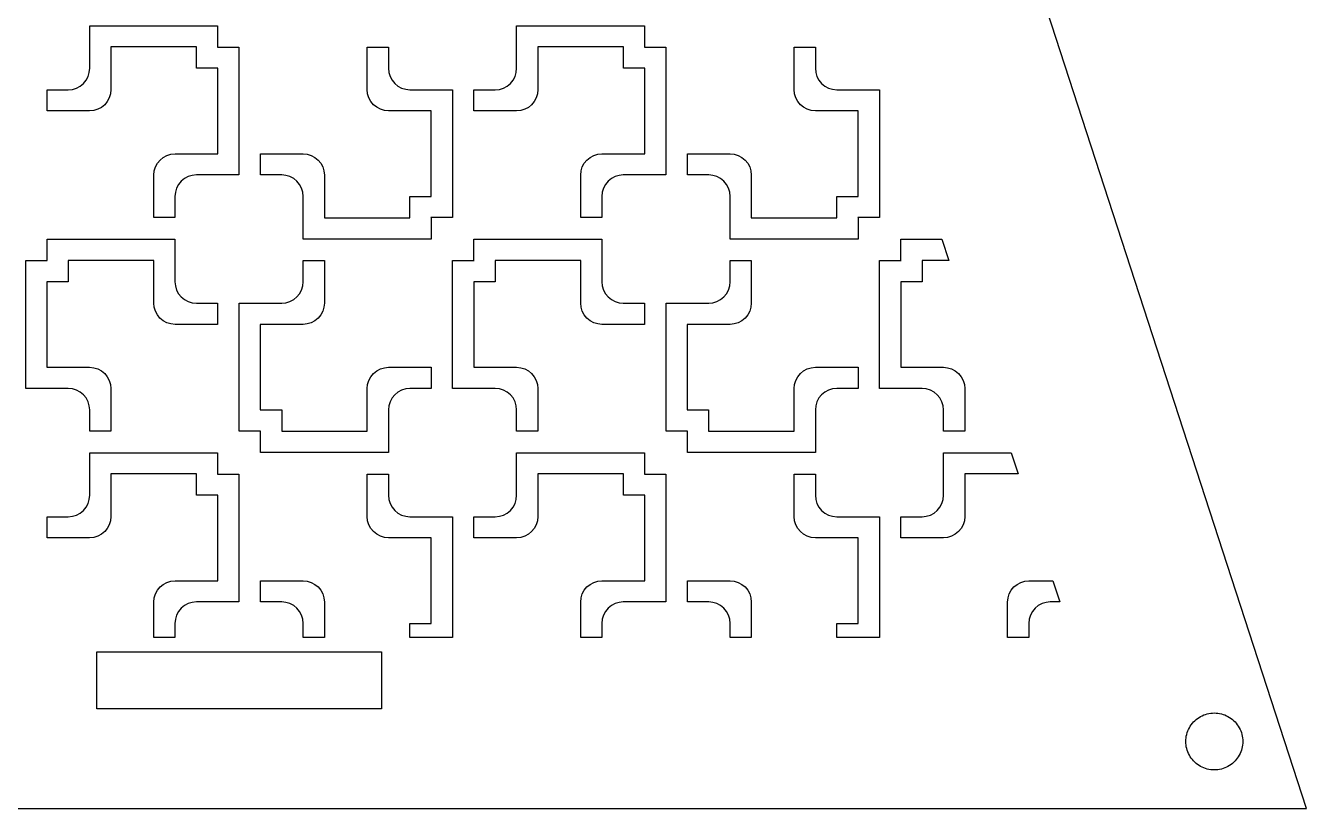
# Model space of a CAD drawing. Header units: metres. Extents: x -75 to 75, y 0 to 231.
# Drawn here: x -15 to 75, y 0 to 55 of the extents above; entities that cross this region are included whole.
import ezdxf

# ---------------------------------------------------------------- set-up
doc = ezdxf.new("R2010")
doc.units = ezdxf.units.M

msp = doc.modelspace()

# ---------------------------------------------------------------- linework, layer by layer
for p, q in [((75, 0), (0, 230.826)), ((-10.4938, 51.9994), (-10.4938, 54.9936)), ((-10.4938, 54.9936), (-1.5065, 54.9936)), ((-1.5065, 54.9936), (-1.5065, 53.5022)), ((19.5062, 51.9994), (19.5062, 54.9936)), ((19.5062, 54.9936), (28.4935, 54.9936)), ((28.4935, 54.9936), (28.4935, 53.5022)), ((-2.99377, 53.5068), (-9.0065, 53.5068)), ((-9.0065, 53.5068), (-9.0065, 50.5002)), ((-2.99332, 52.0067), (-2.99377, 53.5068)), ((-1.5065, 53.5022), (-1.51474, 53.4935)), ((-1.51474, 53.4935), (-1.5065, 53.4935)), ((-1.5065, 53.4935), (-1.5065, 53.4853)), ((-1.5065, 53.4853), (-1.4978, 53.4935)), ((-1.4978, 53.4935), (-0.00641, 53.4935)), ((-0.00641, 53.4935), (-0.00641, 44.5062)), ((9.0065, 50.5011), (9.0065, 53.494)), ((9.0065, 53.494), (10.4938, 53.494)), ((10.4938, 53.494), (10.4938, 52.0003)), ((27.0062, 53.5068), (20.9935, 53.5068)), ((20.9935, 53.5068), (20.9935, 50.5002)), ((27.0067, 52.0067), (27.0062, 53.5068)), ((28.4935, 53.5022), (28.4853, 53.4935)), ((28.4853, 53.4935), (28.4935, 53.4935)), ((28.4935, 53.4935), (28.4935, 53.4853)), ((28.4935, 53.4853), (28.5022, 53.4935)), ((28.5022, 53.4935), (29.9936, 53.4935)), ((29.9936, 53.4935), (29.9936, 44.5062)), ((39.0065, 50.5011), (39.0065, 53.494)), ((39.0065, 53.494), (40.4938, 53.494)), ((40.4938, 53.494), (40.4938, 52.0003)), ((-10.7483, 51.163), (-10.6091, 51.4235)), ((-10.6091, 51.4235), (-10.5235, 51.7068)), ((-10.5235, 51.7068), (-10.4938, 51.9994)), ((-1.49323, 52.0062), (-2.99332, 52.0067)), ((-1.49323, 45.9944), (-1.49323, 52.0062)), ((10.4938, 52.0003), (10.5226, 51.7068)), ((10.5226, 51.7068), (10.6091, 51.4235)), ((10.6091, 51.4235), (10.7483, 51.163)), ((19.2517, 51.163), (19.3909, 51.4235)), ((19.3909, 51.4235), (19.4765, 51.7068)), ((19.4765, 51.7068), (19.5062, 51.9994)), ((28.5068, 52.0062), (27.0067, 52.0067)), ((28.5068, 45.9944), (28.5068, 52.0062)), ((40.4938, 52.0003), (40.5226, 51.7068)), ((40.5226, 51.7068), (40.6091, 51.4235)), ((40.6091, 51.4235), (40.7483, 51.163)), ((-13.494, 49.0065), (-13.494, 50.4938)), ((-13.494, 50.4938), (-12.0003, 50.4938)), ((-12.0003, 50.4938), (-11.7068, 50.5226)), ((-11.7068, 50.5226), (-11.4235, 50.6091)), ((-11.4235, 50.6091), (-11.163, 50.7483)), ((-11.163, 50.7483), (-10.9351, 50.9351)), ((-10.9351, 50.9351), (-10.7483, 51.163)), ((-9.0065, 50.5002), (-9.03534, 50.2077)), ((9.03534, 50.2086), (9.0065, 50.5011)), ((10.7483, 51.163), (10.9351, 50.9351)), ((10.9351, 50.9351), (11.163, 50.7483)), ((11.163, 50.7483), (11.4235, 50.6091)), ((11.4235, 50.6091), (11.7068, 50.5235)), ((11.7068, 50.5235), (11.9994, 50.4938)), ((11.9994, 50.4938), (14.9936, 50.4938)), ((14.9936, 50.4938), (14.9936, 41.5065)), ((16.506, 49.0065), (16.506, 50.4938)), ((16.506, 50.4938), (17.9997, 50.4938)), ((17.9997, 50.4938), (18.2932, 50.5226)), ((18.2932, 50.5226), (18.5765, 50.6091)), ((18.5765, 50.6091), (18.837, 50.7483)), ((18.837, 50.7483), (19.0649, 50.9351)), ((19.0649, 50.9351), (19.2517, 51.163)), ((20.9935, 50.5002), (20.9647, 50.2077)), ((39.0353, 50.2086), (39.0065, 50.5011)), ((40.7483, 51.163), (40.9351, 50.9351)), ((40.9351, 50.9351), (41.163, 50.7483)), ((41.163, 50.7483), (41.4235, 50.6091)), ((41.4235, 50.6091), (41.7068, 50.5235)), ((41.7068, 50.5235), (41.9994, 50.4938)), ((41.9994, 50.4938), (44.9936, 50.4938)), ((44.9936, 50.4938), (44.9936, 41.5065)), ((-9.25873, 49.6698), (-9.44412, 49.4432)), ((-9.12003, 49.9289), (-9.25873, 49.6698)), ((-9.03534, 50.2077), (-9.12003, 49.9289)), ((9.12003, 49.9289), (9.03534, 50.2086)), ((9.25781, 49.6707), (9.12003, 49.9289)), ((9.44321, 49.4441), (9.25781, 49.6707)), ((20.7413, 49.6698), (20.5559, 49.4432)), ((20.88, 49.9289), (20.7413, 49.6698)), ((20.9647, 50.2077), (20.88, 49.9289)), ((39.12, 49.9289), (39.0353, 50.2086)), ((39.2578, 49.6707), (39.12, 49.9289)), ((39.4432, 49.4441), (39.2578, 49.6707)), ((-10.5011, 49.0065), (-13.494, 49.0065)), ((-10.2086, 49.0353), (-10.5011, 49.0065)), ((-9.92889, 49.12), (-10.2086, 49.0353)), ((-9.67026, 49.2583), (-9.92889, 49.12)), ((-9.44412, 49.4432), (-9.67026, 49.2583)), ((9.6698, 49.2587), (9.44321, 49.4441)), ((9.92889, 49.12), (9.6698, 49.2587)), ((10.2077, 49.0353), (9.92889, 49.12)), ((10.5002, 49.0065), (10.2077, 49.0353)), ((13.5068, 49.0065), (10.5002, 49.0065)), ((13.5068, 42.9938), (13.5068, 49.0065)), ((19.4989, 49.0065), (16.506, 49.0065)), ((19.7914, 49.0353), (19.4989, 49.0065)), ((20.0711, 49.12), (19.7914, 49.0353)), ((20.3297, 49.2583), (20.0711, 49.12)), ((20.5559, 49.4432), (20.3297, 49.2583)), ((39.6698, 49.2587), (39.4432, 49.4441)), ((39.9289, 49.12), (39.6698, 49.2587)), ((40.2077, 49.0353), (39.9289, 49.12)), ((40.5002, 49.0065), (40.2077, 49.0353)), ((43.5068, 49.0065), (40.5002, 49.0065)), ((43.5068, 42.9938), (43.5068, 49.0065)), ((-5.07111, 45.88), (-4.79141, 45.9647)), ((-4.79141, 45.9647), (-4.4989, 45.9935)), ((-4.4989, 45.9935), (-1.49323, 45.9944)), ((1.50604, 44.5062), (1.50604, 45.9935)), ((1.50604, 45.9935), (4.49982, 45.9935)), ((4.49982, 45.9935), (4.79233, 45.9647)), ((4.79233, 45.9647), (5.07111, 45.88)), ((24.9289, 45.88), (25.2086, 45.9647)), ((25.2086, 45.9647), (25.5011, 45.9935)), ((25.5011, 45.9935), (28.5068, 45.9944)), ((31.506, 44.5062), (31.506, 45.9935)), ((31.506, 45.9935), (34.4998, 45.9935)), ((34.4998, 45.9935), (34.7923, 45.9647)), ((34.7923, 45.9647), (35.0711, 45.88)), ((-5.96466, 44.7923), (-5.87997, 45.0711)), ((-5.87997, 45.0711), (-5.74173, 45.3297)), ((-5.74173, 45.3297), (-5.55634, 45.5563)), ((-5.55634, 45.5563), (-5.32974, 45.7417)), ((-5.32974, 45.7417), (-5.07111, 45.88)), ((5.07111, 45.88), (5.3302, 45.7413)), ((5.3302, 45.7413), (5.55679, 45.5559)), ((5.55679, 45.5559), (5.74219, 45.3293)), ((5.74219, 45.3293), (5.87997, 45.0711)), ((5.87997, 45.0711), (5.96466, 44.7914)), ((24.0353, 44.7923), (24.12, 45.0711)), ((24.12, 45.0711), (24.2583, 45.3297)), ((24.2583, 45.3297), (24.4437, 45.5563)), ((24.4437, 45.5563), (24.6703, 45.7417)), ((24.6703, 45.7417), (24.9289, 45.88)), ((35.0711, 45.88), (35.3302, 45.7413)), ((35.3302, 45.7413), (35.5568, 45.5559)), ((35.5568, 45.5559), (35.7422, 45.3293)), ((35.7422, 45.3293), (35.88, 45.0711)), ((35.88, 45.0711), (35.9647, 44.7914)), ((-5.9935, 44.4998), (-5.96466, 44.7923)), ((-5.9935, 41.506), (-5.9935, 44.4998)), ((-3.83698, 44.2517), (-4.06494, 44.0649)), ((-3.57651, 44.3909), (-3.83698, 44.2517)), ((-3.29315, 44.4774), (-3.57651, 44.3909)), ((-2.99973, 44.5062), (-3.29315, 44.4774)), ((-0.00641, 44.5062), (-2.99973, 44.5062)), ((3.00064, 44.5062), (1.50604, 44.5062)), ((3.29315, 44.4765), (3.00064, 44.5062)), ((3.57651, 44.3909), (3.29315, 44.4765)), ((3.83698, 44.2517), (3.57651, 44.3909)), ((4.06494, 44.0649), (3.83698, 44.2517)), ((5.96466, 44.7914), (5.9935, 44.4989)), ((5.9935, 44.4989), (5.99442, 41.4932)), ((24.0065, 44.4998), (24.0353, 44.7923)), ((24.0065, 41.506), (24.0065, 44.4998)), ((26.163, 44.2517), (25.9351, 44.0649)), ((26.4235, 44.3909), (26.163, 44.2517)), ((26.7068, 44.4774), (26.4235, 44.3909)), ((27.0003, 44.5062), (26.7068, 44.4774)), ((29.9936, 44.5062), (27.0003, 44.5062)), ((33.0006, 44.5062), (31.506, 44.5062)), ((33.2932, 44.4765), (33.0006, 44.5062)), ((33.5765, 44.3909), (33.2932, 44.4765)), ((33.837, 44.2517), (33.5765, 44.3909)), ((34.0649, 44.0649), (33.837, 44.2517)), ((35.9647, 44.7914), (35.9935, 44.4989)), ((35.9935, 44.4989), (35.9944, 41.4932)), ((-4.47647, 43.2932), (-4.50623, 43.0006)), ((-4.39087, 43.5765), (-4.47647, 43.2932)), ((-4.25171, 43.837), (-4.39087, 43.5765)), ((-4.06494, 44.0649), (-4.25171, 43.837)), ((4.25171, 43.837), (4.06494, 44.0649)), ((4.39087, 43.5765), (4.25171, 43.837)), ((4.47739, 43.2932), (4.39087, 43.5765)), ((4.50623, 42.9997), (4.47739, 43.2932)), ((25.5235, 43.2932), (25.4938, 43.0006)), ((25.6091, 43.5765), (25.5235, 43.2932)), ((25.7483, 43.837), (25.6091, 43.5765)), ((25.9351, 44.0649), (25.7483, 43.837)), ((34.2517, 43.837), (34.0649, 44.0649)), ((34.3909, 43.5765), (34.2517, 43.837)), ((34.4774, 43.2932), (34.3909, 43.5765)), ((34.5062, 42.9997), (34.4774, 43.2932)), ((-4.50623, 43.0006), (-4.50623, 41.506)), ((4.50623, 40.0064), (4.50623, 42.9997)), ((12.0062, 41.4932), (12.0067, 42.9933)), ((12.0067, 42.9933), (13.5068, 42.9938)), ((25.4938, 43.0006), (25.4938, 41.506)), ((34.5062, 40.0064), (34.5062, 42.9997)), ((42.0062, 41.4932), (42.0067, 42.9933)), ((42.0067, 42.9933), (43.5068, 42.9938)), ((-4.50623, 41.506), (-5.9935, 41.506)), ((5.99442, 41.4932), (12.0062, 41.4932)), ((13.4935, 41.5065), (13.4853, 41.5065)), ((13.4853, 41.5065), (13.4935, 41.4978)), ((13.5022, 41.5065), (13.4935, 41.5147)), ((13.4935, 41.5147), (13.4935, 41.5065)), ((13.4935, 41.4978), (13.4935, 40.0064)), ((14.9936, 41.5065), (13.5022, 41.5065)), ((25.4938, 41.506), (24.0065, 41.506)), ((35.9944, 41.4932), (42.0062, 41.4932)), ((43.4935, 41.5065), (43.4853, 41.5065)), ((43.4853, 41.5065), (43.4935, 41.4978)), ((43.5022, 41.5065), (43.4935, 41.5147)), ((43.4935, 41.5147), (43.4935, 41.5065)), ((43.4935, 41.4978), (43.4935, 40.0064)), ((44.9936, 41.5065), (43.5022, 41.5065)), ((-13.4935, 38.5022), (-13.4935, 39.9936)), ((-13.4935, 39.9936), (-4.50623, 39.9936)), ((-4.50623, 39.9936), (-4.50623, 37.0003)), ((13.4935, 40.0064), (4.50623, 40.0064)), ((16.5065, 38.5022), (16.5065, 39.9936)), ((16.5065, 39.9936), (25.4938, 39.9936)), ((25.4938, 39.9936), (25.4938, 37.0003)), ((43.4935, 40.0064), (34.5062, 40.0064)), ((46.5065, 38.5022), (46.5065, 39.9936)), ((46.5065, 39.9936), (49.3877, 39.9936)), ((49.3877, 39.9936), (49.8708, 38.5068)), ((-14.9936, 29.5062), (-14.9936, 38.4935)), ((-14.9936, 38.4935), (-13.5022, 38.4935)), ((-13.5022, 38.4935), (-13.4935, 38.4853)), ((-13.4853, 38.4935), (-13.4935, 38.5022)), ((-13.4935, 38.4853), (-13.4935, 38.4935)), ((-13.4935, 38.4935), (-13.4853, 38.4935)), ((-12.0062, 38.5068), (-12.0067, 37.0067)), ((-5.99442, 38.5068), (-12.0062, 38.5068)), ((-5.9935, 35.5011), (-5.99442, 38.5068)), ((4.50623, 36.9994), (4.50623, 38.494)), ((4.50623, 38.494), (5.9935, 38.494)), ((5.9935, 38.494), (5.9935, 35.5002)), ((15.0064, 29.5062), (15.0064, 38.4935)), ((15.0064, 38.4935), (16.4978, 38.4935)), ((16.4978, 38.4935), (16.5065, 38.4853)), ((16.5147, 38.4935), (16.5065, 38.5022)), ((16.5065, 38.4853), (16.5065, 38.4935)), ((16.5065, 38.4935), (16.5147, 38.4935)), ((17.9938, 38.5068), (17.9933, 37.0067)), ((24.0056, 38.5068), (17.9938, 38.5068)), ((24.0065, 35.5011), (24.0056, 38.5068)), ((34.5062, 36.9994), (34.5062, 38.494)), ((34.5062, 38.494), (35.9935, 38.494)), ((35.9935, 38.494), (35.9935, 35.5002)), ((45.0064, 29.5062), (45.0064, 38.4935)), ((45.0064, 38.4935), (46.4978, 38.4935)), ((46.4978, 38.4935), (46.5065, 38.4853)), ((46.5147, 38.4935), (46.5065, 38.5022)), ((46.5065, 38.4853), (46.5065, 38.4935)), ((46.5065, 38.4935), (46.5147, 38.4935)), ((47.9938, 38.5068), (47.9933, 37.0067)), ((49.8708, 38.5068), (47.9938, 38.5068)), ((-12.0067, 37.0067), (-13.5068, 37.0062)), ((-13.5068, 37.0062), (-13.5068, 30.9935)), ((-4.50623, 37.0003), (-4.47739, 36.7068)), ((4.47647, 36.7068), (4.50623, 36.9994)), ((17.9933, 37.0067), (16.4932, 37.0062)), ((16.4932, 37.0062), (16.4932, 30.9935)), ((25.4938, 37.0003), (25.5226, 36.7068)), ((34.4765, 36.7068), (34.5062, 36.9994)), ((47.9933, 37.0067), (46.4932, 37.0062)), ((46.4932, 37.0062), (46.4932, 30.9935)), ((-4.47739, 36.7068), (-4.39087, 36.4235)), ((-4.39087, 36.4235), (-4.25171, 36.163)), ((-4.25171, 36.163), (-4.06494, 35.9351)), ((4.06494, 35.9351), (4.25171, 36.163)), ((4.25171, 36.163), (4.39087, 36.4235)), ((4.39087, 36.4235), (4.47647, 36.7068)), ((25.5226, 36.7068), (25.6091, 36.4235)), ((25.6091, 36.4235), (25.7483, 36.163)), ((25.7483, 36.163), (25.9351, 35.9351)), ((34.0649, 35.9351), (34.2517, 36.163)), ((34.2517, 36.163), (34.3909, 36.4235)), ((34.3909, 36.4235), (34.4765, 36.7068)), ((-5.96466, 35.2086), (-5.9935, 35.5011)), ((-5.87997, 34.9289), (-5.96466, 35.2086)), ((-4.06494, 35.9351), (-3.83698, 35.7483)), ((-3.83698, 35.7483), (-3.57651, 35.6091)), ((-3.57651, 35.6091), (-3.29315, 35.5235)), ((-3.29315, 35.5235), (-3.00064, 35.4938)), ((-3.00064, 35.4938), (-1.50604, 35.4938)), ((-1.50604, 35.4938), (-1.50604, 34.0065)), ((0.00641, 26.5065), (0.00641, 35.4938)), ((0.00641, 35.4938), (2.99973, 35.4938)), ((2.99973, 35.4938), (3.29315, 35.5226)), ((3.29315, 35.5226), (3.57651, 35.6091)), ((3.57651, 35.6091), (3.83698, 35.7483)), ((3.83698, 35.7483), (4.06494, 35.9351)), ((5.96466, 35.2077), (5.87997, 34.9289)), ((5.9935, 35.5002), (5.96466, 35.2077)), ((24.0353, 35.2086), (24.0065, 35.5011)), ((24.12, 34.9289), (24.0353, 35.2086)), ((25.9351, 35.9351), (26.163, 35.7483)), ((26.163, 35.7483), (26.4235, 35.6091)), ((26.4235, 35.6091), (26.7068, 35.5235)), ((26.7068, 35.5235), (26.9994, 35.4938)), ((26.9994, 35.4938), (28.494, 35.4938)), ((28.494, 35.4938), (28.494, 34.0065)), ((30.0064, 26.5065), (30.0064, 35.4938)), ((30.0064, 35.4938), (32.9997, 35.4938)), ((32.9997, 35.4938), (33.2932, 35.5226)), ((33.2932, 35.5226), (33.5765, 35.6091)), ((33.5765, 35.6091), (33.837, 35.7483)), ((33.837, 35.7483), (34.0649, 35.9351)), ((35.9647, 35.2077), (35.88, 34.9289)), ((35.9935, 35.5002), (35.9647, 35.2077)), ((-5.74219, 34.6707), (-5.87997, 34.9289)), ((-5.55679, 34.4441), (-5.74219, 34.6707)), ((-5.3302, 34.2587), (-5.55679, 34.4441)), ((-5.07111, 34.12), (-5.3302, 34.2587)), ((5.32974, 34.2583), (5.07111, 34.12)), ((5.55588, 34.4432), (5.32974, 34.2583)), ((5.74127, 34.6698), (5.55588, 34.4432)), ((5.87997, 34.9289), (5.74127, 34.6698)), ((24.2578, 34.6707), (24.12, 34.9289)), ((24.4432, 34.4441), (24.2578, 34.6707)), ((24.6698, 34.2587), (24.4432, 34.4441)), ((24.9289, 34.12), (24.6698, 34.2587)), ((35.3297, 34.2583), (35.0711, 34.12)), ((35.5559, 34.4432), (35.3297, 34.2583)), ((35.7413, 34.6698), (35.5559, 34.4432)), ((35.88, 34.9289), (35.7413, 34.6698)), ((-4.79233, 34.0353), (-5.07111, 34.12)), ((-4.49982, 34.0065), (-4.79233, 34.0353)), ((-1.50604, 34.0065), (-4.49982, 34.0065)), ((4.4989, 34.0065), (1.49323, 34.0056)), ((1.49323, 34.0056), (1.49323, 27.9938)), ((4.79141, 34.0353), (4.4989, 34.0065)), ((5.07111, 34.12), (4.79141, 34.0353)), ((25.2077, 34.0353), (24.9289, 34.12)), ((25.5002, 34.0065), (25.2077, 34.0353)), ((28.494, 34.0065), (25.5002, 34.0065)), ((34.4989, 34.0065), (31.4932, 34.0056)), ((31.4932, 34.0056), (31.4932, 27.9938)), ((34.7914, 34.0353), (34.4989, 34.0065)), ((35.0711, 34.12), (34.7914, 34.0353)), ((-13.5068, 30.9935), (-10.5002, 30.9935)), ((-10.5002, 30.9935), (-10.2077, 30.9647)), ((-10.2077, 30.9647), (-9.92889, 30.88)), ((-9.92889, 30.88), (-9.6698, 30.7413)), ((-9.6698, 30.7413), (-9.44321, 30.5559)), ((9.44366, 30.5563), (9.67026, 30.7417)), ((9.67026, 30.7417), (9.92889, 30.88)), ((9.92889, 30.88), (10.2086, 30.9647)), ((10.2086, 30.9647), (10.5011, 30.9935)), ((10.5011, 30.9935), (13.494, 30.9935)), ((13.494, 30.9935), (13.494, 29.5062)), ((16.4932, 30.9935), (19.4998, 30.9935)), ((19.4998, 30.9935), (19.7923, 30.9647)), ((19.7923, 30.9647), (20.0711, 30.88)), ((20.0711, 30.88), (20.3302, 30.7413)), ((20.3302, 30.7413), (20.5568, 30.5559)), ((39.4437, 30.5563), (39.6703, 30.7417)), ((39.6703, 30.7417), (39.9289, 30.88)), ((39.9289, 30.88), (40.2086, 30.9647)), ((40.2086, 30.9647), (40.5011, 30.9935)), ((40.5011, 30.9935), (43.494, 30.9935)), ((43.494, 30.9935), (43.494, 29.5062)), ((46.4932, 30.9935), (49.4998, 30.9935)), ((49.4998, 30.9935), (49.7923, 30.9647)), ((49.7923, 30.9647), (50.0711, 30.88)), ((50.0711, 30.88), (50.3302, 30.7413)), ((50.3302, 30.7413), (50.5568, 30.5559)), ((-9.44321, 30.5559), (-9.25781, 30.3293)), ((-9.25781, 30.3293), (-9.12003, 30.0711)), ((-9.12003, 30.0711), (-9.03534, 29.7914)), ((-9.03534, 29.7914), (-9.0065, 29.4989)), ((9.0065, 29.4998), (9.03534, 29.7923)), ((9.03534, 29.7923), (9.12003, 30.0711)), ((9.12003, 30.0711), (9.25827, 30.3297)), ((9.25827, 30.3297), (9.44366, 30.5563)), ((20.5568, 30.5559), (20.7422, 30.3293)), ((20.7422, 30.3293), (20.88, 30.0711)), ((20.88, 30.0711), (20.9647, 29.7914)), ((20.9647, 29.7914), (20.9935, 29.4989)), ((39.0065, 29.4998), (39.0353, 29.7923)), ((39.0353, 29.7923), (39.12, 30.0711)), ((39.12, 30.0711), (39.2583, 30.3297)), ((39.2583, 30.3297), (39.4437, 30.5563)), ((50.5568, 30.5559), (50.7422, 30.3293)), ((50.7422, 30.3293), (50.88, 30.0711)), ((50.88, 30.0711), (50.9647, 29.7914)), ((50.9647, 29.7914), (50.9935, 29.4989)), ((-11.9994, 29.5062), (-14.9936, 29.5062)), ((-11.7068, 29.4765), (-11.9994, 29.5062)), ((-11.4235, 29.3909), (-11.7068, 29.4765)), ((-11.163, 29.2517), (-11.4235, 29.3909)), ((-10.9351, 29.0649), (-11.163, 29.2517)), ((-10.7483, 28.837), (-10.9351, 29.0649)), ((-10.6091, 28.5765), (-10.7483, 28.837)), ((-9.0065, 29.4989), (-9.0065, 26.506)), ((9.0065, 26.4932), (9.0065, 29.4998)), ((10.7483, 28.837), (10.6091, 28.5765)), ((10.9351, 29.0649), (10.7483, 28.837)), ((11.163, 29.2517), (10.9351, 29.0649)), ((11.4235, 29.3909), (11.163, 29.2517)), ((11.7068, 29.4774), (11.4235, 29.3909)), ((12.0003, 29.5062), (11.7068, 29.4774)), ((13.494, 29.5062), (12.0003, 29.5062)), ((18.0006, 29.5062), (15.0064, 29.5062)), ((18.2932, 29.4765), (18.0006, 29.5062)), ((18.5765, 29.3909), (18.2932, 29.4765)), ((18.837, 29.2517), (18.5765, 29.3909)), ((19.0649, 29.0649), (18.837, 29.2517)), ((19.2517, 28.837), (19.0649, 29.0649)), ((19.3909, 28.5765), (19.2517, 28.837)), ((20.9935, 29.4989), (20.9935, 26.506)), ((39.0065, 26.4932), (39.0065, 29.4998)), ((40.7483, 28.837), (40.6091, 28.5765)), ((40.9351, 29.0649), (40.7483, 28.837)), ((41.163, 29.2517), (40.9351, 29.0649)), ((41.4235, 29.3909), (41.163, 29.2517)), ((41.7068, 29.4774), (41.4235, 29.3909)), ((42.0003, 29.5062), (41.7068, 29.4774)), ((43.494, 29.5062), (42.0003, 29.5062)), ((48.0006, 29.5062), (45.0064, 29.5062)), ((48.2932, 29.4765), (48.0006, 29.5062)), ((48.5765, 29.3909), (48.2932, 29.4765)), ((48.837, 29.2517), (48.5765, 29.3909)), ((49.0649, 29.0649), (48.837, 29.2517)), ((49.2517, 28.837), (49.0649, 29.0649)), ((49.3909, 28.5765), (49.2517, 28.837)), ((50.9935, 29.4989), (50.9935, 26.506)), ((-10.5226, 28.2932), (-10.6091, 28.5765)), ((-10.4938, 27.9997), (-10.5226, 28.2932)), ((-10.4938, 26.506), (-10.4938, 27.9997)), ((1.49323, 27.9938), (2.99332, 27.9933)), ((2.99332, 27.9933), (2.99377, 26.4932)), ((10.5235, 28.2932), (10.4938, 28.0006)), ((10.4938, 28.0006), (10.4938, 25.0064)), ((10.6091, 28.5765), (10.5235, 28.2932)), ((19.4774, 28.2932), (19.3909, 28.5765)), ((19.5062, 27.9997), (19.4774, 28.2932)), ((19.5062, 26.506), (19.5062, 27.9997)), ((31.4932, 27.9938), (32.9933, 27.9933)), ((32.9933, 27.9933), (32.9938, 26.4932)), ((40.5235, 28.2932), (40.4938, 28.0006)), ((40.4938, 28.0006), (40.4938, 25.0064)), ((40.6091, 28.5765), (40.5235, 28.2932)), ((49.4774, 28.2932), (49.3909, 28.5765)), ((49.5062, 27.9997), (49.4774, 28.2932)), ((49.5062, 26.506), (49.5062, 27.9997)), ((-9.0065, 26.506), (-10.4938, 26.506)), ((1.4978, 26.5065), (0.00641, 26.5065)), ((1.5065, 26.5147), (1.4978, 26.5065)), ((1.5065, 26.5065), (1.5065, 26.5147)), ((1.5065, 26.4978), (1.51474, 26.5065)), ((1.51474, 26.5065), (1.5065, 26.5065)), ((1.5065, 25.0064), (1.5065, 26.4978)), ((2.99377, 26.4932), (9.0065, 26.4932)), ((20.9935, 26.506), (19.5062, 26.506)), ((31.4978, 26.5065), (30.0064, 26.5065)), ((31.5065, 26.5147), (31.4978, 26.5065)), ((31.5065, 26.5065), (31.5065, 26.5147)), ((31.5065, 26.4978), (31.5147, 26.5065)), ((31.5147, 26.5065), (31.5065, 26.5065)), ((31.5065, 25.0064), (31.5065, 26.4978)), ((32.9938, 26.4932), (39.0065, 26.4932)), ((50.9935, 26.506), (49.5062, 26.506)), ((-10.4938, 21.9994), (-10.4938, 24.9936)), ((-10.4938, 24.9936), (-1.5065, 24.9936)), ((-1.5065, 24.9936), (-1.5065, 23.5022)), ((10.4938, 25.0064), (1.5065, 25.0064)), ((19.5062, 21.9994), (19.5062, 24.9936)), ((19.5062, 24.9936), (28.4935, 24.9936)), ((28.4935, 24.9936), (28.4935, 23.5022)), ((40.4938, 25.0064), (31.5065, 25.0064)), ((49.5062, 21.9994), (49.5062, 24.9936)), ((49.5062, 24.9936), (54.2615, 24.9936)), ((54.2615, 24.9936), (54.7446, 23.5068)), ((-2.99377, 23.5068), (-9.0065, 23.5068)), ((-9.0065, 23.5068), (-9.0065, 20.5002)), ((-2.99332, 22.0067), (-2.99377, 23.5068)), ((-1.5065, 23.5022), (-1.51474, 23.4935)), ((-1.51474, 23.4935), (-1.5065, 23.4935)), ((-1.5065, 23.4935), (-1.5065, 23.4853)), ((-1.5065, 23.4853), (-1.4978, 23.4935)), ((-1.4978, 23.4935), (-0.00641, 23.4935)), ((-0.00641, 23.4935), (-0.00641, 14.5062)), ((9.0065, 20.5011), (9.0065, 23.494)), ((9.0065, 23.494), (10.4938, 23.494)), ((10.4938, 23.494), (10.4938, 22.0003)), ((27.0062, 23.5068), (20.9935, 23.5068)), ((20.9935, 23.5068), (20.9935, 20.5002)), ((27.0067, 22.0067), (27.0062, 23.5068)), ((28.4935, 23.5022), (28.4853, 23.4935)), ((28.4853, 23.4935), (28.4935, 23.4935)), ((28.4935, 23.4935), (28.4935, 23.4853)), ((28.4935, 23.4853), (28.5022, 23.4935)), ((28.5022, 23.4935), (29.9936, 23.4935)), ((29.9936, 23.4935), (29.9936, 14.5062)), ((39.0065, 20.5011), (39.0065, 23.494)), ((39.0065, 23.494), (40.4938, 23.494)), ((40.4938, 23.494), (40.4938, 22.0003)), ((54.7446, 23.5068), (50.9935, 23.5068)), ((50.9935, 23.5068), (50.9935, 20.5002)), ((-10.6091, 21.4235), (-10.5235, 21.7068)), ((-10.5235, 21.7068), (-10.4938, 21.9994)), ((-1.49323, 22.0062), (-2.99332, 22.0067)), ((-1.49323, 15.9944), (-1.49323, 22.0062)), ((10.4938, 22.0003), (10.5226, 21.7068)), ((10.5226, 21.7068), (10.6091, 21.4235)), ((19.3909, 21.4235), (19.4765, 21.7068)), ((19.4765, 21.7068), (19.5062, 21.9994)), ((28.5068, 22.0062), (27.0067, 22.0067)), ((28.5068, 15.9944), (28.5068, 22.0062)), ((40.4938, 22.0003), (40.5226, 21.7068)), ((40.5226, 21.7068), (40.6091, 21.4235)), ((49.3909, 21.4235), (49.4765, 21.7068)), ((49.4765, 21.7068), (49.5062, 21.9994)), ((-11.4235, 20.6091), (-11.163, 20.7483)), ((-11.163, 20.7483), (-10.9351, 20.9351)), ((-10.9351, 20.9351), (-10.7483, 21.163)), ((-10.7483, 21.163), (-10.6091, 21.4235)), ((10.6091, 21.4235), (10.7483, 21.163)), ((10.7483, 21.163), (10.9351, 20.9351)), ((10.9351, 20.9351), (11.163, 20.7483)), ((11.163, 20.7483), (11.4235, 20.6091)), ((18.5765, 20.6091), (18.837, 20.7483)), ((18.837, 20.7483), (19.0649, 20.9351)), ((19.0649, 20.9351), (19.2517, 21.163)), ((19.2517, 21.163), (19.3909, 21.4235)), ((40.6091, 21.4235), (40.7483, 21.163)), ((40.7483, 21.163), (40.9351, 20.9351)), ((40.9351, 20.9351), (41.163, 20.7483)), ((41.163, 20.7483), (41.4235, 20.6091)), ((48.5765, 20.6091), (48.837, 20.7483)), ((48.837, 20.7483), (49.0649, 20.9351)), ((49.0649, 20.9351), (49.2517, 21.163)), ((49.2517, 21.163), (49.3909, 21.4235)), ((-13.494, 19.0065), (-13.494, 20.4938)), ((-13.494, 20.4938), (-12.0003, 20.4938)), ((-12.0003, 20.4938), (-11.7068, 20.5226)), ((-11.7068, 20.5226), (-11.4235, 20.6091)), ((-9.12003, 19.9289), (-9.25873, 19.6698)), ((-9.03534, 20.2077), (-9.12003, 19.9289)), ((-9.0065, 20.5002), (-9.03534, 20.2077)), ((9.03534, 20.2086), (9.0065, 20.5011)), ((9.12003, 19.9289), (9.03534, 20.2086)), ((9.25781, 19.6707), (9.12003, 19.9289)), ((11.4235, 20.6091), (11.7068, 20.5235)), ((11.7068, 20.5235), (11.9994, 20.4938)), ((11.9994, 20.4938), (14.9936, 20.4938)), ((14.9936, 20.4938), (14.9936, 12)), ((16.506, 19.0065), (16.506, 20.4938)), ((16.506, 20.4938), (17.9997, 20.4938)), ((17.9997, 20.4938), (18.2932, 20.5226)), ((18.2932, 20.5226), (18.5765, 20.6091)), ((20.88, 19.9289), (20.7413, 19.6698)), ((20.9647, 20.2077), (20.88, 19.9289)), ((20.9935, 20.5002), (20.9647, 20.2077)), ((39.0353, 20.2086), (39.0065, 20.5011)), ((39.12, 19.9289), (39.0353, 20.2086)), ((39.2578, 19.6707), (39.12, 19.9289)), ((41.4235, 20.6091), (41.7068, 20.5235)), ((41.7068, 20.5235), (41.9994, 20.4938)), ((41.9994, 20.4938), (44.9936, 20.4938)), ((44.9936, 20.4938), (44.9936, 12)), ((46.506, 19.0065), (46.506, 20.4938)), ((46.506, 20.4938), (47.9997, 20.4938)), ((47.9997, 20.4938), (48.2932, 20.5226)), ((48.2932, 20.5226), (48.5765, 20.6091)), ((50.88, 19.9289), (50.7413, 19.6698)), ((50.9647, 20.2077), (50.88, 19.9289)), ((50.9935, 20.5002), (50.9647, 20.2077)), ((-10.5011, 19.0065), (-13.494, 19.0065)), ((-10.2086, 19.0353), (-10.5011, 19.0065)), ((-9.92889, 19.12), (-10.2086, 19.0353)), ((-9.67026, 19.2583), (-9.92889, 19.12)), ((-9.44412, 19.4432), (-9.67026, 19.2583)), ((-9.25873, 19.6698), (-9.44412, 19.4432)), ((9.44321, 19.4441), (9.25781, 19.6707)), ((9.6698, 19.2587), (9.44321, 19.4441)), ((9.92889, 19.12), (9.6698, 19.2587)), ((10.2077, 19.0353), (9.92889, 19.12)), ((10.5002, 19.0065), (10.2077, 19.0353)), ((13.5068, 19.0065), (10.5002, 19.0065)), ((13.5068, 12.9938), (13.5068, 19.0065)), ((19.4989, 19.0065), (16.506, 19.0065)), ((19.7914, 19.0353), (19.4989, 19.0065)), ((20.0711, 19.12), (19.7914, 19.0353)), ((20.3297, 19.2583), (20.0711, 19.12)), ((20.5559, 19.4432), (20.3297, 19.2583)), ((20.7413, 19.6698), (20.5559, 19.4432)), ((39.4432, 19.4441), (39.2578, 19.6707)), ((39.6698, 19.2587), (39.4432, 19.4441)), ((39.9289, 19.12), (39.6698, 19.2587)), ((40.2077, 19.0353), (39.9289, 19.12)), ((40.5002, 19.0065), (40.2077, 19.0353)), ((43.5068, 19.0065), (40.5002, 19.0065)), ((43.5068, 12.9938), (43.5068, 19.0065)), ((49.4989, 19.0065), (46.506, 19.0065)), ((49.7914, 19.0353), (49.4989, 19.0065)), ((50.0711, 19.12), (49.7914, 19.0353)), ((50.3297, 19.2583), (50.0711, 19.12)), ((50.5559, 19.4432), (50.3297, 19.2583)), ((50.7413, 19.6698), (50.5559, 19.4432)), ((-5.87997, 15.0711), (-5.74173, 15.3297)), ((-5.74173, 15.3297), (-5.55634, 15.5563)), ((-5.55634, 15.5563), (-5.32974, 15.7417)), ((-5.32974, 15.7417), (-5.07111, 15.88)), ((-5.07111, 15.88), (-4.79141, 15.9647)), ((-4.79141, 15.9647), (-4.4989, 15.9935)), ((-4.4989, 15.9935), (-1.49323, 15.9944)), ((1.50604, 14.5062), (1.50604, 15.9935)), ((1.50604, 15.9935), (4.49982, 15.9935)), ((4.49982, 15.9935), (4.79233, 15.9647)), ((4.79233, 15.9647), (5.07111, 15.88)), ((5.07111, 15.88), (5.3302, 15.7413)), ((5.3302, 15.7413), (5.55679, 15.5559)), ((5.55679, 15.5559), (5.74219, 15.3293)), ((5.74219, 15.3293), (5.87997, 15.0711)), ((24.12, 15.0711), (24.2583, 15.3297)), ((24.2583, 15.3297), (24.4437, 15.5563)), ((24.4437, 15.5563), (24.6703, 15.7417)), ((24.6703, 15.7417), (24.9289, 15.88)), ((24.9289, 15.88), (25.2086, 15.9647)), ((25.2086, 15.9647), (25.5011, 15.9935)), ((25.5011, 15.9935), (28.5068, 15.9944)), ((31.506, 14.5062), (31.506, 15.9935)), ((31.506, 15.9935), (34.4998, 15.9935)), ((34.4998, 15.9935), (34.7923, 15.9647)), ((34.7923, 15.9647), (35.0711, 15.88)), ((35.0711, 15.88), (35.3302, 15.7413)), ((35.3302, 15.7413), (35.5568, 15.5559)), ((35.5568, 15.5559), (35.7422, 15.3293)), ((35.7422, 15.3293), (35.88, 15.0711)), ((54.12, 15.0711), (54.2583, 15.3297)), ((54.2583, 15.3297), (54.4437, 15.5563)), ((54.4437, 15.5563), (54.6703, 15.7417)), ((54.6703, 15.7417), (54.9289, 15.88)), ((54.9289, 15.88), (55.2086, 15.9647)), ((55.2086, 15.9647), (55.5011, 15.9935)), ((55.5011, 15.9935), (57.1857, 15.994)), ((57.1857, 15.994), (57.6691, 14.5062)), ((-5.9935, 14.4998), (-5.96466, 14.7923)), ((-5.9935, 12), (-5.9935, 14.4998)), ((-5.96466, 14.7923), (-5.87997, 15.0711)), ((-3.29315, 14.4774), (-3.57651, 14.3909)), ((-2.99973, 14.5062), (-3.29315, 14.4774)), ((-0.00641, 14.5062), (-2.99973, 14.5062)), ((3.00064, 14.5062), (1.50604, 14.5062)), ((3.29315, 14.4765), (3.00064, 14.5062)), ((3.57651, 14.3909), (3.29315, 14.4765)), ((5.87997, 15.0711), (5.96466, 14.7914)), ((5.96466, 14.7914), (5.9935, 14.4989)), ((5.9935, 14.4989), (5.99426, 12)), ((24.0065, 14.4998), (24.0353, 14.7923)), ((24.0065, 12), (24.0065, 14.4998)), ((24.0353, 14.7923), (24.12, 15.0711)), ((26.7068, 14.4774), (26.4235, 14.3909)), ((27.0003, 14.5062), (26.7068, 14.4774)), ((29.9936, 14.5062), (27.0003, 14.5062)), ((33.0006, 14.5062), (31.506, 14.5062)), ((33.2932, 14.4765), (33.0006, 14.5062)), ((33.5765, 14.3909), (33.2932, 14.4765)), ((35.88, 15.0711), (35.9647, 14.7914)), ((35.9647, 14.7914), (35.9935, 14.4989)), ((35.9935, 14.4989), (35.9943, 12)), ((54.0065, 14.4998), (54.0353, 14.7923)), ((54.0065, 12), (54.0065, 14.4998)), ((54.0353, 14.7923), (54.12, 15.0711)), ((56.7068, 14.4774), (56.4235, 14.3909)), ((57.0003, 14.5062), (56.7068, 14.4774)), ((57.6691, 14.5062), (57.0003, 14.5062)), ((-4.39087, 13.5765), (-4.47647, 13.2932)), ((-4.25171, 13.837), (-4.39087, 13.5765)), ((-4.06494, 14.0649), (-4.25171, 13.837)), ((-3.83698, 14.2517), (-4.06494, 14.0649)), ((-3.57651, 14.3909), (-3.83698, 14.2517)), ((3.83698, 14.2517), (3.57651, 14.3909)), ((4.06494, 14.0649), (3.83698, 14.2517)), ((4.25171, 13.837), (4.06494, 14.0649)), ((4.39087, 13.5765), (4.25171, 13.837)), ((4.47739, 13.2932), (4.39087, 13.5765)), ((25.6091, 13.5765), (25.5235, 13.2932)), ((25.7483, 13.837), (25.6091, 13.5765)), ((25.9351, 14.0649), (25.7483, 13.837)), ((26.163, 14.2517), (25.9351, 14.0649)), ((26.4235, 14.3909), (26.163, 14.2517)), ((33.837, 14.2517), (33.5765, 14.3909)), ((34.0649, 14.0649), (33.837, 14.2517)), ((34.2517, 13.837), (34.0649, 14.0649)), ((34.3909, 13.5765), (34.2517, 13.837)), ((34.4774, 13.2932), (34.3909, 13.5765)), ((55.6091, 13.5765), (55.5235, 13.2932)), ((55.7483, 13.837), (55.6091, 13.5765)), ((55.9351, 14.0649), (55.7483, 13.837)), ((56.163, 14.2517), (55.9351, 14.0649)), ((56.4235, 14.3909), (56.163, 14.2517)), ((-4.47647, 13.2932), (-4.50623, 13.0006)), ((-4.50623, 13.0006), (-4.50623, 12)), ((4.50623, 12.9997), (4.47739, 13.2932)), ((4.50623, 12), (4.50623, 12.9997)), ((12.0064, 12), (12.0067, 12.9933)), ((12.0067, 12.9933), (13.5068, 12.9938)), ((25.5235, 13.2932), (25.4938, 13.0006)), ((25.4938, 13.0006), (25.4938, 12)), ((34.5062, 12.9997), (34.4774, 13.2932)), ((34.5062, 12), (34.5062, 12.9997)), ((42.0064, 12), (42.0067, 12.9933)), ((42.0067, 12.9933), (43.5068, 12.9938)), ((55.5235, 13.2932), (55.4938, 13.0006)), ((55.4938, 13.0006), (55.4938, 12)), ((-4.50623, 12), (-5.9935, 12)), ((5.99426, 12), (4.50623, 12)), ((14.9936, 12), (12.0064, 12)), ((25.4938, 12), (24.0065, 12)), ((35.9943, 12), (34.5062, 12)), ((44.9936, 12), (42.0064, 12)), ((55.4938, 12), (54.0065, 12)), ((-10, 7), (-10, 11)), ((-10, 11), (10, 11)), ((10, 11), (10, 7)), ((10, 7), (-10, 7)), ((67.253, 6.2433), (67.3523, 6.32031)), ((67.3523, 6.32031), (67.4562, 6.39093)), ((67.4562, 6.39093), (67.5643, 6.4549)), ((67.5643, 6.4549), (67.6763, 6.51193)), ((67.6763, 6.51193), (67.7916, 6.56183)), ((67.7916, 6.56183), (67.9098, 6.60439)), ((67.9098, 6.60439), (68.0305, 6.63943)), ((68.0305, 6.63943), (68.1531, 6.66685)), ((68.1531, 6.66685), (68.2772, 6.68651)), ((68.2772, 6.68651), (68.4023, 6.69833)), ((68.4023, 6.69833), (68.5279, 6.70227)), ((68.5279, 6.70227), (68.6534, 6.69833)), ((68.6534, 6.69833), (68.7785, 6.68651)), ((68.7785, 6.68651), (68.9026, 6.66685)), ((68.9026, 6.66685), (69.0252, 6.63943)), ((69.0252, 6.63943), (69.1459, 6.60439)), ((69.1459, 6.60439), (69.2641, 6.56183)), ((69.2641, 6.56183), (69.3794, 6.51193)), ((69.3794, 6.51193), (69.4914, 6.4549)), ((69.4914, 6.4549), (69.5995, 6.39093)), ((69.5995, 6.39093), (69.7034, 6.32031)), ((69.7034, 6.32031), (69.8027, 6.2433)), ((66.6257, 5.32031), (66.6683, 5.43852)), ((66.6683, 5.43852), (66.7182, 5.55383)), ((66.7182, 5.55383), (66.7752, 5.66579)), ((66.7752, 5.66579), (66.8392, 5.77393)), ((66.8392, 5.77393), (66.9098, 5.87784)), ((66.9098, 5.87784), (66.9868, 5.97713)), ((66.9868, 5.97713), (67.0699, 6.07137)), ((67.0699, 6.07137), (67.1588, 6.16022)), ((67.1588, 6.16022), (67.253, 6.2433)), ((69.8027, 6.2433), (69.897, 6.16022)), ((69.897, 6.16022), (69.9858, 6.07137)), ((69.9858, 6.07137), (70.0689, 5.97713)), ((70.0689, 5.97713), (70.1459, 5.87784)), ((70.1459, 5.87784), (70.2165, 5.77393)), ((70.2165, 5.77393), (70.2805, 5.66579)), ((70.2805, 5.66579), (70.3375, 5.55383)), ((70.3375, 5.55383), (70.3874, 5.43852)), ((70.3874, 5.43852), (70.43, 5.32031)), ((66.5279, 4.70227), (66.5318, 4.82785)), ((66.5318, 4.57669), (66.5279, 4.70227)), ((66.5318, 4.82785), (66.5436, 4.95294)), ((66.5436, 4.45161), (66.5318, 4.57669)), ((66.5436, 4.95294), (66.5633, 5.07704)), ((66.5633, 5.07704), (66.5907, 5.19966)), ((66.5907, 5.19966), (66.6257, 5.32031)), ((70.43, 5.32031), (70.465, 5.19966)), ((70.465, 5.19966), (70.4924, 5.07704)), ((70.4924, 5.07704), (70.5121, 4.95294)), ((70.5121, 4.95294), (70.5239, 4.82785)), ((70.5239, 4.57669), (70.5121, 4.45161)), ((70.5239, 4.82785), (70.5279, 4.70227)), ((70.5279, 4.70227), (70.5239, 4.57669)), ((66.5633, 4.32751), (66.5436, 4.45161)), ((66.5907, 4.2049), (66.5633, 4.32751)), ((66.6257, 4.08424), (66.5907, 4.2049)), ((66.6683, 3.96602), (66.6257, 4.08424)), ((66.7182, 3.85072), (66.6683, 3.96602)), ((66.7752, 3.73877), (66.7182, 3.85072)), ((66.8392, 3.63062), (66.7752, 3.73877)), ((66.9098, 3.5267), (66.8392, 3.63062)), ((70.2165, 3.63062), (70.1459, 3.5267)), ((70.2805, 3.73877), (70.2165, 3.63062)), ((70.3375, 3.85072), (70.2805, 3.73877)), ((70.3874, 3.96602), (70.3375, 3.85072)), ((70.43, 4.08424), (70.3874, 3.96602)), ((70.465, 4.2049), (70.43, 4.08424)), ((70.4924, 4.32751), (70.465, 4.2049)), ((70.5121, 4.45161), (70.4924, 4.32751)), ((66.9868, 3.42743), (66.9098, 3.5267)), ((67.0699, 3.33318), (66.9868, 3.42743)), ((67.1588, 3.24434), (67.0699, 3.33318)), ((67.253, 3.16125), (67.1588, 3.24434)), ((67.3523, 3.08424), (67.253, 3.16125)), ((67.4562, 3.01363), (67.3523, 3.08424)), ((67.5643, 2.94966), (67.4562, 3.01363)), ((67.6763, 2.89262), (67.5643, 2.94966)), ((67.7916, 2.84273), (67.6763, 2.89262)), ((67.9098, 2.80016), (67.7916, 2.84273)), ((68.0305, 2.76511), (67.9098, 2.80016)), ((68.1531, 2.7377), (68.0305, 2.76511)), ((68.2772, 2.71805), (68.1531, 2.7377)), ((68.4023, 2.70622), (68.2772, 2.71805)), ((68.5279, 2.70227), (68.4023, 2.70622)), ((68.6534, 2.70622), (68.5279, 2.70227)), ((68.7785, 2.71805), (68.6534, 2.70622)), ((68.9026, 2.7377), (68.7785, 2.71805)), ((69.0252, 2.76511), (68.9026, 2.7377)), ((69.1459, 2.80016), (69.0252, 2.76511)), ((69.2641, 2.84273), (69.1459, 2.80016)), ((69.3794, 2.89262), (69.2641, 2.84273)), ((69.4914, 2.94966), (69.3794, 2.89262)), ((69.5995, 3.01363), (69.4914, 2.94966)), ((69.7034, 3.08424), (69.5995, 3.01363)), ((69.8027, 3.16125), (69.7034, 3.08424)), ((69.897, 3.24434), (69.8027, 3.16125)), ((69.9858, 3.33318), (69.897, 3.24434)), ((70.0689, 3.42743), (69.9858, 3.33318)), ((70.1459, 3.5267), (70.0689, 3.42743)), ((-75, 0), (75, 0))]:
    msp.add_line(p, q)

doc.saveas('drawing.dxf')
